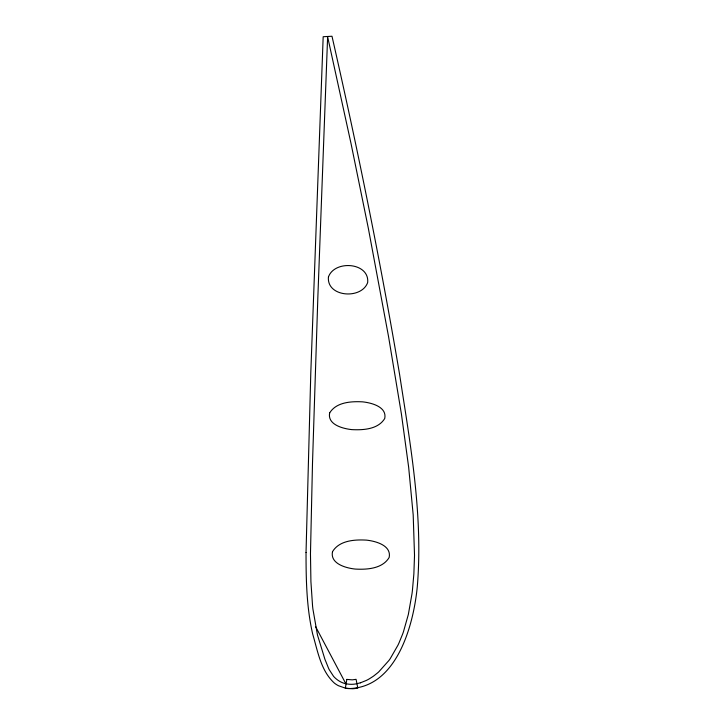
<?xml version="1.0" encoding="UTF-8"?>
<svg xmlns="http://www.w3.org/2000/svg" width="725" height="725" viewBox="0 0 725 725"><rect width="100%" height="100%" fill="white"/><g stroke="black" fill="none" stroke-linecap="round" stroke-linejoin="round"><path stroke-width="1.09" d="M360.325 682.85L366.197 680.494A37.899 37.899 0 0 0 369.551 678.691L372.741 676.643A32.09 32.09 0 0 0 374.272 675.537L377.507 672.954A32.389 32.389 0 0 0 378.776 671.848L388.935 660.466A55.825 55.825 0 0 0 390.267 658.581L397.916 645.25A67.09 67.09 0 0 0 399.103 642.694L402.466 634.475A46.862 46.862 0 0 0 403.508 631.557L408.329 614.528L411.963 593.965A86.193 86.193 0 0 0 412.443 590.096L413.866 573.955L414.519 555.332L413.196 514.94L408.664 467.299L401.405 413.966L388.582 336.772L368.336 228.275L351.072 143.74L327.627 36.758L317.84 297.54L312.502 463.121L310.472 553.746L310.916 581.604L312.557 605.937A127.7 127.7 0 0 0 312.91 609.063L317.459 634.946L324.927 659.315A42.467 42.467 0 0 0 325.77 661.345L327.872 666.547A34.021 34.021 0 0 0 328.371 667.807A36.694 36.694 0 0 0 329.195 669.61L333.491 676.235A17.617 17.617 0 0 0 334.633 677.467L335.412 678.201A31.338 31.338 0 0 0 337.007 679.533L337.814 680.132A21.741 21.741 0 0 0 339.427 681.183A25.547 25.547 0 0 0 341.448 682.252L342.245 682.615A17.88 17.88 0 0 0 344.593 683.421A23.046 23.046 0 0 0 345.725 683.702L346.097 683.775A25.991 25.991 0 0 0 355.341 684.019L360.225 682.877M345.78 683.603L315.683 626.781M306.032 552.477C306.041 579.783 306.53 607.387 312.702 634.121C317.713 651.041 320.785 670.77 334.424 683.14A26.816 26.816 0 0 0 338.457 685.723L345.517 688.188A29.77 29.77 0 0 0 348.236 688.587C396.675 688.306 413.612 625.095 417.292 586.643C423.264 515.475 410.332 444.47 399.584 374.372C380.453 261.018 357.534 148.326 331.987 36.25L323.178 36.721L310.798 372.759L306.032 552.477M328.434 276.995C326.504 297.15 361.576 299.797 367.675 282.514C369.605 262.359 334.533 259.713 328.434 276.995M346.858 679.397L345.336 688.161L352.332 688.741A24.922 24.922 0 0 0 355.458 688.469L357.806 688.052L356.075 679.334L352.296 679.851L346.858 679.397M332.494 551.716C329.984 563.796 346.042 568.083 355.187 569.062C367.004 569.741 382.456 568.763 389.162 557.471C391.672 545.39 375.613 541.104 366.46 540.125C354.652 539.436 339.2 540.415 332.494 551.716M329.648 412.969C327.256 424.66 342.907 428.647 351.716 429.608C363.18 430.233 378.151 429.381 384.739 418.488C387.141 406.807 371.49 402.81 362.672 401.858C351.217 401.224 336.246 402.085 329.648 412.969"/></g></svg>
